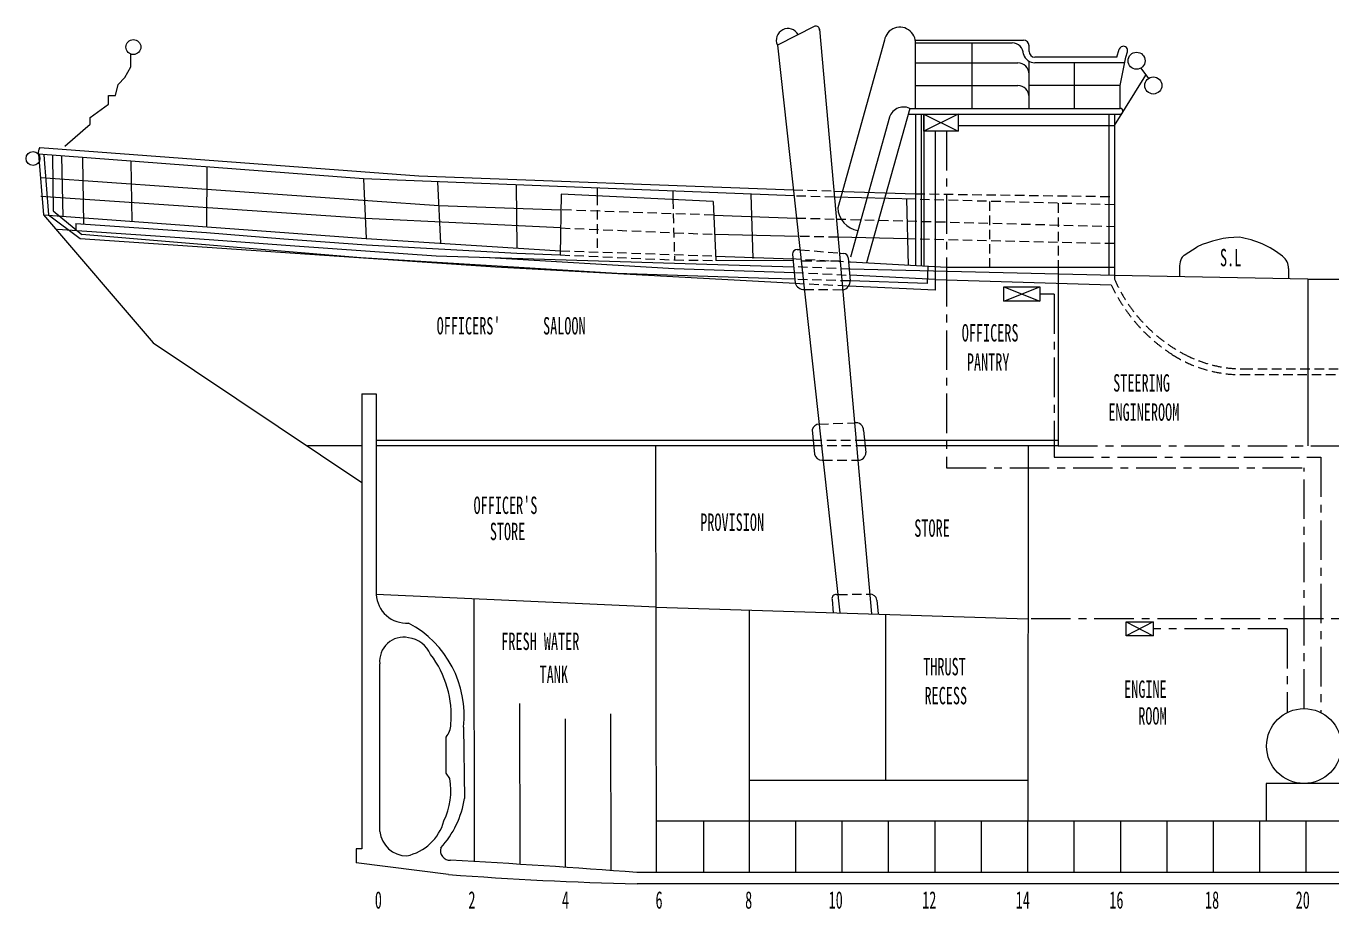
# Model space of a CAD drawing. Units: millimetres, scale not verified. Extents: x -20710 to 20710, y -14707 to 14707.
# Drawn here: x -12708 to -4450, y 1562 to 7148 of the extents above; entities that cross this region are included whole.
import ezdxf
from ezdxf.enums import TextEntityAlignment as Align

# ---------------------------------------------------------------- set-up
doc = ezdxf.new("R2010")
doc.units = ezdxf.units.MM
doc.header["$LTSCALE"] = 50
doc.linetypes.add('CHAIN1', pattern=[8, 5, -1, 1, -1])
doc.linetypes.add('DASHED1', pattern=[1.8, 1.2, -0.6])
doc.layers.add('0-0_0', color=3, linetype='Continuous', lineweight=18)
doc.layers.add('0-1_芯', color=4, linetype='CHAIN1', lineweight=18)
doc.styles.add('ＭＳ ゴシック', font='')
doc.styles.get('ＭＳ ゴシック').set_extended_font_data('MS Gothic')

msp = doc.modelspace()

# ---------------------------------------------------------------- linework, layer by layer
at = {"layer": '0-0_0'}
for p, q in [((-7715.53, 7147.7), (-7953.13, 7027.8)), ((-7686.25, 7128.45), (-7357.7, 3428.6)), ((-7953.13, 7027.8), (-7557.76, 3434.98)), ((-7275.71, 7059.62), (-7571.06, 5999.36)), ((-7079.69, 6627.9), (-7079.69, 7059.9)), ((-7079.69, 7059.9), (-6395.69, 7059.9)), ((-7079.69, 7041.9), (-6467.69, 7041.9)), ((-6719.69, 6627.9), (-6719.69, 7041.9)), ((-6359.69, 6987.9), (-6359.69, 7023.9)), ((-5804.11, 6951.9), (-6323.69, 6951.9)), ((-5804.11, 6951.9), (-5789.08, 7001.55)), ((-5783.69, 6771.66), (-5747.69, 6951.9)), ((-5747.69, 6951.9), (-5737.39, 6985.91)), ((-7079.69, 6915.9), (-6431.69, 6915.9)), ((-6359.69, 6627.9), (-6359.69, 6925.55)), ((-5754.88, 6915.9), (-6323.69, 6915.9)), ((-6071.69, 6627.9), (-6071.69, 6915.9)), ((-5652.27, 6882.47), (-5604.89, 6816.47)), ((-5819.69, 6519.9), (-5620.68, 6838.46)), ((-7079.69, 6771.9), (-6431.69, 6771.9)), ((-7115.69, 6627.9), (-7387.89, 5650.75)), ((-7115.69, 6627.9), (-5783.69, 6627.9)), ((-7243.17, 6572.72), (-7489.94, 5686.87)), ((-7125.72, 6591.9), (-5783.69, 6591.9)), ((-7079.69, 6591.9), (-7079.69, 5633.88)), ((-7043.69, 6591.9), (-7043.69, 5631.91)), ((-7025.69, 6591.9), (-7025.69, 5630.92)), ((-7025.69, 6591.9), (-6809.69, 6483.9)), ((-6809.69, 6591.9), (-7025.69, 6483.9)), ((-5855.69, 6591.9), (-5855.69, 5570.53)), ((-5819.69, 6591.9), (-5819.69, 5569.67)), ((-6953.69, 6483.9), (-6953.69, 5478.35)), ((-6809.69, 6519.9), (-5819.69, 6519.9)), ((-12622.03, 6379.14), (-10223.18, 6199.97)), ((-10573.09, 6181.78), (-12629.48, 6337.14)), ((-12629.48, 6337.14), (-12598.87, 5954.81)), ((-12595.84, 6334.6), (-12565.55, 5953.09)), ((-12540.64, 6329.1), (-12535.86, 5979.66)), ((-12484.06, 6324.87), (-12476.11, 5941.18)), ((-12351.25, 6314.92), (-12343.85, 5894.79)), ((-12044.35, 6291.94), (-12039.23, 5912.58)), ((-11564.64, 6256.02), (-11566.22, 5878.23)), ((-10223.18, 6199.97), (-7852.45, 6112.97)), ((-10573.09, 6181.78), (-10555.46, 5804.84)), ((-7848.1, 6073.4), (-10573.09, 6181.78)), ((-10103.28, 6163.09), (-10084.51, 5775.01)), ((-9605.69, 6143.3), (-9602.29, 5744.46)), ((-9093.97, 6122.95), (-9093.84, 6074.26)), ((-9322.12, 6085.13), (-9327.03, 5700.26)), ((-8359.55, 6039.28), (-9322.12, 6085.13)), ((-8615.44, 6103.92), (-8614.08, 6051.41)), ((-8359.55, 6039.28), (-8342.65, 5665.25)), ((-8121.32, 6084.26), (-8108.2, 5678.21)), ((-7595.31, 6104.41), (-7079.69, 6087.26)), ((-7079.69, 6052.22), (-7591.93, 6066.34)), ((-7135.78, 6053.77), (-7125.13, 5636.37)), ((-12598.87, 5954.81), (-11903.05, 5143.32)), ((-12565.55, 5953.09), (-12364.94, 5803.81)), ((-12535.86, 5979.66), (-12354.72, 5828.6)), ((-8355.61, 5952), (-7832.75, 5933.9)), ((-12393.74, 5899.19), (-12394.38, 5861.67)), ((-7819.99, 5817.96), (-8350.1, 5830.25)), ((-7129.86, 5801.95), (-7569.36, 5812.14)), ((-9602.01, 5712.4), (-9602, 5710.39)), ((-9602.01, 5712.4), (-9327.03, 5700.26)), ((-7856.7, 5705.7), (-7840.28, 5520.76)), ((-7827.04, 5735.05), (-7811.21, 5733.65)), ((-7559.94, 5711.59), (-7533.29, 5709.26)), ((-5378.09, 5698.53), (-5295.12, 5751.95)), ((-9811.03, 5685.42), (-8607.1, 5614.19)), ((-8343.91, 5693.29), (-7855.03, 5676.52)), ((-7853.01, 5661.95), (-8342.65, 5665.24)), ((-7505.8, 5682.12), (-7492.87, 5536.51)), ((-7490.62, 5656.38), (-6881.83, 5623.04)), ((-6999.92, 5629.51), (-7004.9, 5520.51)), ((-6881.83, 5623.04), (-5819.69, 5623.04)), ((-6176.11, 5623.04), (-6176.11, 4492.01)), ((-5407.29, 5632.26), (-5407.29, 5562.34)), ((-8607.1, 5614.19), (-7846.87, 5589.86)), ((-7843.15, 5546.14), (-8008.22, 5551.19)), ((-7004.9, 5520.51), (-7493.3, 5535.45)), ((-6953.69, 5544.73), (-7492.49, 5571.96)), ((-5819.69, 5569.67), (-7491.65, 5609.76)), ((-6953.69, 5544.73), (-5839.31, 5510.95)), ((-4595.69, 5547.9), (-5819.69, 5569.67)), ((-4717.39, 5613.4), (-4717.39, 5550.07)), ((-4595.69, 5547.9), (-4595.69, 4492.01)), ((-4595.69, 5547.9), (-2291.69, 5547.9)), ((-7501.14, 5504.63), (-6953.69, 5478.76)), ((-6520.6, 5497.51), (-6290.89, 5408.39)), ((-6520.6, 5408.39), (-6290.89, 5497.51)), ((-11903.05, 5143.32), (-10582.5, 4261.27)), ((-7732.59, 4593.53), (-7717.43, 4439.25)), ((-7406.99, 4589.48), (-7393.29, 4450.08)), ((-10582.5, 4492.01), (-10927.94, 4492.01)), ((-7725.86, 4525.06), (-10492.5, 4525.06)), ((-7722.32, 4492.01), (-10492.5, 4492.01)), ((-8717.56, 1792.51), (-8721.71, 4492.01)), ((-6176.11, 4525.06), (-7400.66, 4525.06)), ((-6176.11, 4492.01), (-7397.41, 4492.01)), ((-6366.15, 4492.01), (-6367.58, 2116.51)), ((-7670.07, 4402.42), (-7664.13, 4402.4)), ((-8720.14, 3472.04), (-10492.5, 3552.17)), ((-7579.73, 3552.07), (-7571.15, 3552.13)), ((-9869.66, 1862), (-9872.22, 3524.12)), ((-8720.14, 3472.04), (-6366.81, 3397.01)), ((-7607.19, 3520.28), (-7599.73, 3436.32)), ((-7323.01, 3516.68), (-7315.18, 3428.6)), ((-8130.06, 1792.51), (-8130.06, 3453.22)), ((-7265.98, 2376.64), (-7265.98, 3425.68)), ((-10469.4, 2051.68), (-10469.4, 3113.17)), ((-9581.64, 1844.17), (-9583.2, 2861.1)), ((-9293.61, 1825.05), (-9295.05, 2764.96)), ((-9005.58, 1804.66), (-9007.1, 2795.87)), ((-9940.09, 2711.71), (-9933.18, 2261.57)), ((-8130.06, 2376.64), (-6367.43, 2376.64)), ((7960.37, 2116.51), (-8718.06, 2116.51)), ((-8418.06, 1792.51), (-8418.06, 2116.51)), ((-7836.32, 1792.51), (-7836.32, 2116.51)), ((-7542.57, 1792.51), (-7542.57, 2116.51)), ((-7248.82, 1792.51), (-7248.82, 2116.51)), ((-6955.08, 1792.51), (-6955.08, 2116.51)), ((-6661.33, 1792.51), (-6661.33, 2116.51)), ((-6367.58, 1792.51), (-6367.58, 2116.51)), ((-6073.84, 1792.51), (-6073.84, 2116.51)), ((-5780.09, 1792.51), (-5780.09, 2116.51)), ((-5486.34, 1792.51), (-5486.34, 2116.51)), ((-5192.6, 1792.51), (-5192.6, 2116.51)), ((-4898.85, 1792.51), (-4898.85, 2116.51)), ((-4605.1, 1792.51), (-4605.1, 2116.51)), ((-10033.91, 1779.79), (-10618.5, 1852.66)), ((7959.68, 1792.51), (-8842.05, 1792.51)), ((7960.37, 1720.51), (-8841.35, 1720.51))]:
    msp.add_line(p, q, dxfattribs=at)
at = {"layer": '0-0_0', "color": 1, "linetype": 'DASHED1'}
for p, q in [((-7852.45, 6112.97), (-7595.31, 6104.41)), ((-9093.84, 6074.26), (-9092.89, 5718.98)), ((-7591.93, 6066.34), (-7848.1, 6073.4)), ((-7079.69, 6087.26), (-5819.69, 6069.39)), ((-5819.69, 6017.51), (-7079.69, 6052.22)), ((-6611.14, 6039.31), (-6611.14, 5621.12)), ((-8355.61, 5952), (-9323.39, 5985.5)), ((-6176.11, 6027.33), (-6176.11, 5623.04)), ((-9324.85, 5870.98), (-8350.1, 5830.25)), ((-7832.75, 5933.9), (-7579.57, 5927.15)), ((-7579.57, 5927.15), (-5819.69, 5880.23)), ((-7569.36, 5812.14), (-7819.99, 5817.96)), ((-5819.69, 5771.58), (-7128.86, 5801.93)), ((-9327.03, 5700.26), (-8604.2, 5668.34)), ((-9326.69, 5727), (-8343.91, 5693.29)), ((-7810.21, 5733.57), (-7560.93, 5711.68)), ((-7863.84, 5676.82), (-7490.62, 5656.38)), ((-7491.65, 5609.76), (-7849.93, 5625.73)), ((-7555.85, 5659.95), (-7802.78, 5661.61)), ((-7846.87, 5589.86), (-7492.49, 5571.96)), ((-7493.3, 5535.45), (-7843.15, 5546.14)), ((-5819.69, 5569.67), (-5819.69, 5547.9)), ((-7840.98, 5520.69), (-7501.14, 5504.63)), ((-7782.99, 5481.75), (-7539.89, 5480.24)), ((-5003.05, 4978.96), (-2291.69, 4978.96)), ((-5021.26, 4942.96), (-2291.69, 4942.96)), ((-7689.31, 4630.4), (-7465.01, 4637.08)), ((-7400.66, 4525.06), (-7725.86, 4525.06)), ((-7397.41, 4492.01), (-7722.32, 4492.01)), ((-7664.19, 4402.4), (-7444.1, 4401.53)), ((-7570.15, 3552.14), (-7368.81, 3553.66))]:
    msp.add_line(p, q, dxfattribs=at)
at = {"layer": '0-0_0'}
for points in [[(-12462.45, 6389.3), (-12349.1, 6487.01), (-12302.33, 6528.15), (-12302.33, 6569.28), (-12186.35, 6653.41), (-12186.35, 6709.5), (-12141.45, 6709.5), (-12124.62, 6778.67), (-12083.46, 6823.54), (-12046.05, 6890.85), (-12046.05, 6971.24)], [(-5783.69, 6627.9), (-5783.69, 6771.66), (-6359.69, 6771.66)], [(-12614.68, 6189.36), (-10095.99, 6012.24), (-9323.39, 5985.5)], [(-9324.85, 5870.98), (-10561.36, 5930.94), (-12614.04, 6069.59)], [(-12597.18, 5953.09), (-10555.46, 5804.84), (-9326.69, 5727)], [(-12393.76, 5898.17), (-11566.37, 5842.22), (-11077.55, 5801.47), (-10553.53, 5763.66), (-9602.01, 5712.4)], [(-12509.01, 5863.28), (-11550.12, 5798.94), (-11007.62, 5758.66), (-10111.97, 5694.58), (-7849.93, 5625.73)], [(-12364.94, 5803.81), (-9737.21, 5624.62), (-7840.98, 5520.69)], [(-8008.22, 5551.19), (-8969.18, 5582.53), (-10589.76, 5682.76), (-12354.72, 5828.6)], [(-10582.5, 4821.65), (-10582.5, 1941.65), (-10618.5, 1941.65), (-10618.5, 1852.66)], [(-10582.5, 4821.65), (-10492.5, 4821.65), (-10492.5, 3552.17)], [(-10025.16, 2386.34), (-10049.96, 2420.34), (-10049.96, 2649.76)], [(-4378.76, 2116.51), (-4378.76, 2355.97), (-4859.78, 2355.97), (-4859.78, 2116.51)]]:
    msp.add_lwpolyline(points, dxfattribs=at)
for points in [[(-7025.69, 6591.9), (-6809.69, 6591.9), (-6809.69, 6483.9), (-7025.69, 6483.9)], [(-6520.6, 5497.51), (-6290.89, 5497.51), (-6290.89, 5408.39), (-6520.6, 5408.39)], [(-5744.56, 3377.55), (-5574.02, 3377.55), (-5574.02, 3289.99), (-5744.56, 3289.99)]]:
    msp.add_lwpolyline(points, close=True, dxfattribs=at)
at = {"layer": '0-0_0', "color": 1, "linetype": 'DASHED1'}
msp.add_lwpolyline([(-8614.08, 6051.41), (-8604.2, 5668.34), (-8342.65, 5665.25)], dxfattribs=at)
at = {"layer": '0-0_0'}
for centre, radius in [((-12029.31, 7015.5), 47.32), ((-5679.51, 6929.09), 54), ((-5573.4, 6772.61), 54), ((-12664.32, 6310.54), 43.83), ((-4619.6, 2592.83), 236.87)]:
    msp.add_circle(centre, radius, dxfattribs=at)
for centre, radius, start, end in [((-7885.92, 7058.72), 73.97, 28.84828, 204.7033), ((-7710.22, 7123.88), 24.4, 359.36125, 102.56766), ((-7177.67, 7041.52), 99.69, 349.37504, 169.54126), ((-6467.69, 6969.9), 72, 0, 90), ((-6395.69, 7023.9), 36, 0, 90), ((-5763.24, 6993.73), 27, 343.15623, 163.15623), ((-6320.91, 6994.6), 78.75, 198.28, 267.9802), ((-6323.69, 6987.9), 36, 180, 270), ((-6431.69, 6843.9), 72, 0, 90), ((-6431.69, 6699.9), 72, 0, 90), ((-7154.55, 6542.84), 93.52, 65.44331, 167.49666), ((-5783.69, 6609.9), 18, 270, 90), ((-12586.99, 6350.19), 44.45, 139.51589, 197.07314), ((-7416.07, 6006.66), 155.16, 182.69713, 259.85205), ((-5025.97, 5180.76), 631.42, 90.22032, 115.23097), ((-5121.28, 5231.53), 588.03, 51.487, 80.91116), ((-7827.37, 5705.72), 29.33, 90, 180), ((-7533.53, 5681.46), 27.8, 359.76794, 89.50598), ((-5351.03, 5656.49), 50, 122.77168, 151.01434), ((-5307.29, 5632.26), 100, 151.01434, 180), ((-4817.39, 5613.4), 100, 0, 51.487), ((-7546.29, 5533.37), 53.52, 276.87551, 7.20675), ((-7784.32, 5542.41), 60.68, 200.97243, 271.25411), ((-7684.07, 4580.4), 50.28, 95.98052, 164.8078), ((-7454.28, 4591), 47.32, 358.1572, 103.1069), ((-7672.22, 4448.51), 46.16, 191.57554, 272.67466), ((-7440.22, 4448.33), 46.96, 265.2668, 2.13672), ((-10299.41, 3563.63), 193.42, 183.39904, 273.60054), ((-7580.46, 3524.99), 27.14, 88.44883, 190.00995), ((-7367.3, 3508.79), 44.9, 10.11074, 91.92536), ((-10596.81, 2786.58), 660.98, 353.49628, 62.0752), ((-10319.63, 3130.44), 150.76, 77.88501, 186.57849), ((-10307.65, 3105.33), 173.63, 22.78021, 83.49642), ((-10649.4, 2789), 631.63, 354.67216, 37.39115), ((-10135.13, 2726.57), 114.69, 317.95638, 1.88661), ((-10484.84, 2314.94), 465.2, 335.03615, 8.82816), ((-10525.17, 2352.88), 598.99, 317.52517, 351.23134), ((-10363.38, 2202.8), 311.85, 281.96389, 344.33689), ((-10297.4, 2070.78), 173.06, 186.3377, 269.55686), ((-10026.16, 1930.58), 59.93, 162.69427, 274.85204), ((-13760.52, -63308.71), 65286.76, 85.67945, 86.71647), ((-8257.16, 25497.09), 23783.75, 265.71576, 268.59252)]:
    msp.add_arc(centre, radius, start, end, dxfattribs=at)
at = {"layer": '0-0_0', "color": 1, "linetype": 'DASHED1'}
for centre, radius, start, end in [((-4919.82, 5940.62), 981.83, 203.57726, 242.75794), ((-4885.61, 5955.7), 1052.31, 205.00127, 237.47542), ((-5021.26, 5742.96), 800, 237.47542, 270), ((-5003.05, 5778.96), 800, 242.75794, 270)]:
    msp.add_arc(centre, radius, start, end, dxfattribs=at)
at = {"layer": '0-1_芯'}
for p, q in [((-6881.69, 6483.9), (-6881.69, 5623.04)), ((-6881.83, 5623.04), (-6881.83, 4352.29)), ((-6201.24, 5451.29), (-6290.89, 5451.29)), ((-6201.24, 5451.29), (-6201.24, 4419.87)), ((-6176.11, 4492.01), (-2291.69, 4492.01)), ((-6881.83, 4352.29), (-4630.43, 4352.29)), ((-4619.6, 2829.71), (-4619.6, 4352.29)), ((-1697.24, 3398.11), (-6366.81, 3398.11)), ((-5574.02, 3377.55), (-5744.56, 3289.99)), ((-5744.56, 3377.55), (-5574.02, 3289.99)), ((-4726.11, 3333.77), (-5574.02, 3333.77)), ((-4726.11, 3333.77), (-4726.11, 2804.41))]:
    msp.add_line(p, q, dxfattribs=at)
msp.add_lwpolyline([(-6201.24, 4419.87), (-4513.08, 4419.87), (-4513.08, 2804.41)], dxfattribs=at)

# ---------------------------------------------------------------- texts
at = {"layer": '0-0_0', "color": 2, "style": 'ＭＳ ゴシック', "width": 0.6}
for s, p in [('S.L', (-5151.61, 5595.67)), ("OFFICERS'      SALOON", (-10109.61, 5163.89)), ('OFFICERS ', (-6785.96, 5119.46)), ('PANTRY', (-6753.8, 4934.68)), ('STEERING', (-5827.87, 4802.7)), ('ENGINEROOM', (-5858.11, 4617.92)), ("OFFICER'S", (-9875.97, 4028.03)), ('PROVISION', (-8441.28, 3921.34)), ('STORE', (-9773.04, 3862.49)), ('STORE', (-7086.44, 3883.72)), ('FRESH WATER', (-9700.32, 3167.27)), ('THRUST', (-7029.87, 3007.14)), ('TANK', (-9458.03, 2958.77)), ('ENGINE', (-5758.22, 2864.49)), ('RECESS', (-7021.72, 2823.73)), ('ROOM', (-5668.94, 2695.34)), ('0', (-10500.91, 1530.88)), ('2', (-9908.75, 1530.88)), ('4', (-9316.58, 1530.88)), ('6', (-8724.42, 1530.88)), ('8', (-8157.01, 1530.88)), ('10', (-7628.8, 1530.88)), ('12', (-7036.64, 1530.88)), ('14', (-6444.47, 1530.88)), ('16', (-5852.31, 1530.88)), ('18', (-5246.35, 1530.88)), ('20', (-4672.65, 1530.88))]:
    msp.add_text(s, height=110, dxfattribs=at).set_placement(p, align=Align.BOTTOM_LEFT)

doc.saveas('drawing.dxf')
